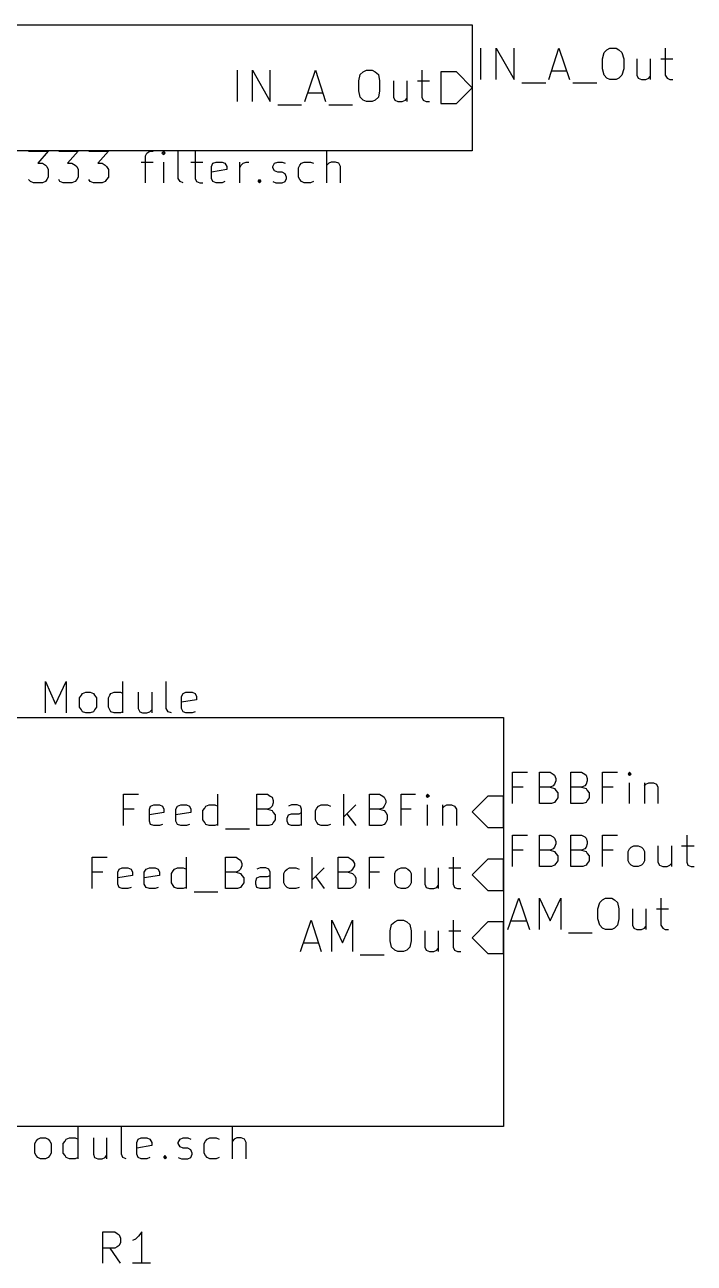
# Model space of a CAD drawing. Extents: x 0.4 to 11.3, y -7.9 to -0.4.
# Drawn here: x 3.489 to 4.553, y -4.367 to -2.4 of the extents above; entities that cross this region are included whole.
import ezdxf

# ---------------------------------------------------------------- set-up
doc = ezdxf.new("R2010")
doc.units = 0
doc.header["$MEASUREMENT"] = 0
for name, color, linetype in [('BLACK', 7, 'CONTINUOUS'), ('BROWN2', 54, 'CONTINUOUS'), ('CYAN2', 4, 'CONTINUOUS'), ('MAGENTA2', 6, 'CONTINUOUS')]:
    doc.layers.add(name, color=color, linetype=linetype)

msp = doc.modelspace()

# ---------------------------------------------------------------- linework, layer by layer
at = {"layer": 'BLACK', "linetype": 'CONTINUOUS'}
for p, q in [((4.214, -2.487), (4.214, -2.437)), ((4.238, -2.487), (4.238, -2.437)), ((4.238, -2.437), (4.267, -2.487)), ((4.267, -2.487), (4.267, -2.437)), ((4.322, -2.487), (4.338, -2.437)), ((4.338, -2.437), (4.355, -2.487)), ((4.414, -2.44), (4.419, -2.437)), ((4.419, -2.437), (4.429, -2.437)), ((4.429, -2.437), (4.433, -2.44)), ((4.507, -2.437), (4.507, -2.48)), ((4.407, -2.454), (4.41, -2.444)), ((4.407, -2.47), (4.407, -2.454)), ((4.41, -2.444), (4.414, -2.44)), ((4.433, -2.44), (4.438, -2.444)), ((4.438, -2.444), (4.441, -2.454)), ((4.441, -2.454), (4.441, -2.47)), ((4.462, -2.454), (4.462, -2.48)), ((4.483, -2.454), (4.483, -2.487)), ((4.5, -2.454), (4.519, -2.454)), ((4.326, -2.473), (4.35, -2.473)), ((4.41, -2.48), (4.407, -2.47)), ((4.441, -2.47), (4.438, -2.48)), ((4.279, -2.492), (4.317, -2.492)), ((4.36, -2.492), (4.398, -2.492)), ((4.414, -2.485), (4.41, -2.48)), ((4.419, -2.487), (4.414, -2.485)), ((4.429, -2.487), (4.419, -2.487)), ((4.433, -2.485), (4.429, -2.487)), ((4.438, -2.48), (4.433, -2.485)), ((4.462, -2.48), (4.464, -2.485)), ((4.464, -2.485), (4.469, -2.487)), ((4.469, -2.487), (4.476, -2.487)), ((4.476, -2.487), (4.481, -2.485)), ((4.481, -2.485), (4.483, -2.482)), ((4.507, -2.48), (4.51, -2.485)), ((4.51, -2.485), (4.514, -2.487)), ((4.514, -2.487), (4.519, -2.487)), ((3.495, -2.601), (3.526, -2.601)), ((3.526, -2.601), (3.51, -2.62)), ((3.543, -2.601), (3.574, -2.601)), ((3.574, -2.601), (3.557, -2.62)), ((3.591, -2.601), (3.622, -2.601)), ((3.622, -2.601), (3.605, -2.62)), ((3.681, -2.608), (3.683, -2.604)), ((3.681, -2.651), (3.681, -2.608)), ((3.683, -2.604), (3.688, -2.601)), ((3.688, -2.601), (3.693, -2.601)), ((3.71, -2.601), (3.707, -2.604)), ((3.707, -2.604), (3.71, -2.606)), ((3.712, -2.604), (3.71, -2.601)), ((3.71, -2.601), (3.71, -2.606)), ((3.71, -2.606), (3.712, -2.604)), ((3.733, -2.644), (3.733, -2.601)), ((3.76, -2.601), (3.76, -2.644)), ((3.969, -2.651), (3.969, -2.601)), ((3.51, -2.62), (3.517, -2.62)), ((3.517, -2.62), (3.522, -2.623)), ((3.522, -2.623), (3.524, -2.625)), ((3.524, -2.625), (3.526, -2.63)), ((3.526, -2.63), (3.526, -2.642)), ((3.557, -2.62), (3.564, -2.62)), ((3.564, -2.62), (3.569, -2.623)), ((3.569, -2.623), (3.572, -2.625)), ((3.572, -2.625), (3.574, -2.63)), ((3.574, -2.63), (3.574, -2.642)), ((3.605, -2.62), (3.612, -2.62)), ((3.612, -2.62), (3.617, -2.623)), ((3.617, -2.623), (3.619, -2.625)), ((3.619, -2.625), (3.622, -2.63)), ((3.622, -2.63), (3.622, -2.642)), ((3.674, -2.618), (3.693, -2.618)), ((3.71, -2.651), (3.71, -2.618)), ((3.753, -2.618), (3.772, -2.618)), ((3.786, -2.625), (3.788, -2.62)), ((3.786, -2.644), (3.786, -2.625)), ((3.81, -2.63), (3.786, -2.634)), ((3.788, -2.62), (3.793, -2.618)), ((3.793, -2.618), (3.803, -2.618)), ((3.803, -2.618), (3.807, -2.62)), ((3.807, -2.62), (3.81, -2.625)), ((3.81, -2.625), (3.81, -2.63)), ((3.831, -2.651), (3.831, -2.618)), ((3.831, -2.627), (3.833, -2.623)), ((3.833, -2.623), (3.836, -2.62)), ((3.836, -2.62), (3.841, -2.618)), ((3.841, -2.618), (3.845, -2.618)), ((3.883, -2.625), (3.886, -2.62)), ((3.883, -2.627), (3.883, -2.625)), ((3.886, -2.632), (3.883, -2.627)), ((3.886, -2.62), (3.891, -2.618)), ((3.891, -2.634), (3.886, -2.632)), ((3.891, -2.618), (3.898, -2.618)), ((3.898, -2.634), (3.891, -2.634)), ((3.898, -2.618), (3.903, -2.62)), ((3.903, -2.637), (3.898, -2.634)), ((3.924, -2.627), (3.926, -2.623)), ((3.924, -2.642), (3.924, -2.627)), ((3.926, -2.623), (3.929, -2.62)), ((3.929, -2.62), (3.933, -2.618)), ((3.933, -2.618), (3.943, -2.618)), ((3.943, -2.618), (3.948, -2.62)), ((3.972, -2.62), (3.969, -2.623)), ((3.976, -2.618), (3.972, -2.62)), ((3.983, -2.618), (3.976, -2.618)), ((3.988, -2.62), (3.983, -2.618)), ((3.991, -2.625), (3.988, -2.62)), ((3.991, -2.651), (3.991, -2.625)), ((3.498, -2.649), (3.495, -2.646)), ((3.503, -2.651), (3.498, -2.649)), ((3.517, -2.651), (3.503, -2.651)), ((3.522, -2.649), (3.517, -2.651)), ((3.524, -2.646), (3.522, -2.649)), ((3.526, -2.642), (3.524, -2.646)), ((3.545, -2.649), (3.543, -2.646)), ((3.55, -2.651), (3.545, -2.649)), ((3.564, -2.651), (3.55, -2.651)), ((3.569, -2.649), (3.564, -2.651)), ((3.572, -2.646), (3.569, -2.649)), ((3.574, -2.642), (3.572, -2.646)), ((3.593, -2.649), (3.591, -2.646)), ((3.598, -2.651), (3.593, -2.649)), ((3.612, -2.651), (3.598, -2.651)), ((3.617, -2.649), (3.612, -2.651)), ((3.619, -2.646), (3.617, -2.649)), ((3.622, -2.642), (3.619, -2.646)), ((3.736, -2.649), (3.733, -2.644)), ((3.741, -2.651), (3.736, -2.649)), ((3.76, -2.644), (3.762, -2.649)), ((3.762, -2.649), (3.767, -2.651)), ((3.767, -2.651), (3.772, -2.651)), ((3.788, -2.649), (3.786, -2.644)), ((3.793, -2.651), (3.788, -2.649)), ((3.803, -2.651), (3.793, -2.651)), ((3.807, -2.649), (3.803, -2.651)), ((3.86, -2.649), (3.862, -2.646)), ((3.862, -2.651), (3.86, -2.649)), ((3.862, -2.646), (3.864, -2.649)), ((3.862, -2.646), (3.862, -2.651)), ((3.864, -2.649), (3.862, -2.651)), ((3.883, -2.649), (3.888, -2.651)), ((3.888, -2.651), (3.898, -2.651)), ((3.898, -2.651), (3.903, -2.649)), ((3.905, -2.642), (3.903, -2.637)), ((3.903, -2.649), (3.905, -2.644)), ((3.905, -2.644), (3.905, -2.642)), ((3.926, -2.646), (3.924, -2.642)), ((3.929, -2.649), (3.926, -2.646)), ((3.933, -2.651), (3.929, -2.649)), ((3.943, -2.651), (3.933, -2.651)), ((3.948, -2.649), (3.943, -2.651)), ((3.522, -3.493), (3.522, -3.443)), ((3.522, -3.443), (3.538, -3.479)), ((3.538, -3.479), (3.555, -3.443)), ((3.555, -3.443), (3.555, -3.493)), ((3.581, -3.462), (3.586, -3.46)), ((3.586, -3.46), (3.593, -3.46)), ((3.593, -3.46), (3.598, -3.462)), ((3.626, -3.462), (3.631, -3.46)), ((3.631, -3.46), (3.641, -3.46)), ((3.641, -3.46), (3.645, -3.462)), ((3.645, -3.493), (3.645, -3.443)), ((3.669, -3.46), (3.669, -3.486)), ((3.691, -3.46), (3.691, -3.493)), ((3.714, -3.486), (3.714, -3.443)), ((3.741, -3.462), (3.745, -3.46)), ((3.745, -3.46), (3.755, -3.46)), ((3.755, -3.46), (3.76, -3.462)), ((3.576, -3.469), (3.579, -3.465)), ((3.576, -3.484), (3.576, -3.469)), ((3.579, -3.465), (3.581, -3.462)), ((3.598, -3.462), (3.6, -3.465)), ((3.6, -3.465), (3.603, -3.469)), ((3.603, -3.469), (3.603, -3.484)), ((3.622, -3.469), (3.624, -3.465)), ((3.622, -3.484), (3.622, -3.469)), ((3.624, -3.465), (3.626, -3.462)), ((3.738, -3.467), (3.741, -3.462)), ((3.738, -3.486), (3.738, -3.467)), ((3.762, -3.472), (3.738, -3.476)), ((3.76, -3.462), (3.762, -3.467)), ((3.762, -3.467), (3.762, -3.472)), ((3.579, -3.488), (3.576, -3.484)), ((3.581, -3.491), (3.579, -3.488)), ((3.586, -3.493), (3.581, -3.491)), ((3.593, -3.493), (3.586, -3.493)), ((3.598, -3.491), (3.593, -3.493)), ((3.6, -3.488), (3.598, -3.491)), ((3.603, -3.484), (3.6, -3.488)), ((3.624, -3.488), (3.622, -3.484)), ((3.626, -3.491), (3.624, -3.488)), ((3.631, -3.493), (3.626, -3.491)), ((3.641, -3.493), (3.631, -3.493)), ((3.645, -3.491), (3.641, -3.493)), ((3.669, -3.486), (3.672, -3.491)), ((3.672, -3.491), (3.676, -3.493)), ((3.676, -3.493), (3.683, -3.493)), ((3.683, -3.493), (3.688, -3.491)), ((3.688, -3.491), (3.691, -3.488)), ((3.717, -3.491), (3.714, -3.486)), ((3.722, -3.493), (3.717, -3.491)), ((3.741, -3.491), (3.738, -3.486)), ((3.745, -3.493), (3.741, -3.491)), ((3.755, -3.493), (3.745, -3.493)), ((3.76, -3.491), (3.755, -3.493)), ((4.264, -3.637), (4.264, -3.587)), ((4.264, -3.587), (4.288, -3.587)), ((4.307, -3.637), (4.307, -3.587)), ((4.307, -3.587), (4.324, -3.587)), ((4.324, -3.587), (4.329, -3.59)), ((4.329, -3.59), (4.331, -3.592)), ((4.331, -3.592), (4.333, -3.597)), ((4.333, -3.597), (4.333, -3.601)), ((4.357, -3.637), (4.357, -3.587)), ((4.357, -3.587), (4.374, -3.587)), ((4.374, -3.587), (4.379, -3.59)), ((4.379, -3.59), (4.381, -3.592)), ((4.381, -3.592), (4.383, -3.597)), ((4.383, -3.597), (4.383, -3.601)), ((4.407, -3.637), (4.407, -3.587)), ((4.407, -3.587), (4.431, -3.587)), ((4.45, -3.587), (4.448, -3.59)), ((4.448, -3.59), (4.45, -3.592)), ((4.453, -3.59), (4.45, -3.587)), ((4.45, -3.587), (4.45, -3.592)), ((4.45, -3.592), (4.453, -3.59)), ((4.281, -3.611), (4.264, -3.611)), ((4.324, -3.611), (4.307, -3.611)), ((4.329, -3.609), (4.324, -3.611)), ((4.324, -3.611), (4.331, -3.613)), ((4.331, -3.606), (4.329, -3.609)), ((4.333, -3.601), (4.331, -3.606)), ((4.331, -3.613), (4.333, -3.616)), ((4.333, -3.616), (4.336, -3.62)), ((4.374, -3.611), (4.357, -3.611)), ((4.379, -3.609), (4.374, -3.611)), ((4.374, -3.611), (4.381, -3.613)), ((4.381, -3.606), (4.379, -3.609)), ((4.383, -3.601), (4.381, -3.606)), ((4.381, -3.613), (4.383, -3.616)), ((4.383, -3.616), (4.386, -3.62)), ((4.424, -3.611), (4.407, -3.611)), ((4.45, -3.637), (4.45, -3.604)), ((4.474, -3.604), (4.474, -3.637)), ((4.474, -3.609), (4.476, -3.606)), ((4.476, -3.606), (4.481, -3.604)), ((4.481, -3.604), (4.488, -3.604)), ((4.488, -3.604), (4.493, -3.606)), ((4.493, -3.606), (4.495, -3.611)), ((4.495, -3.611), (4.495, -3.637)), ((4.326, -3.637), (4.307, -3.637)), ((4.331, -3.635), (4.326, -3.637)), ((4.333, -3.632), (4.331, -3.635)), ((4.336, -3.628), (4.333, -3.632)), ((4.336, -3.62), (4.336, -3.628)), ((4.376, -3.637), (4.357, -3.637)), ((4.381, -3.635), (4.376, -3.637)), ((4.383, -3.632), (4.381, -3.635)), ((4.386, -3.628), (4.383, -3.632)), ((4.386, -3.62), (4.386, -3.628)), ((4.264, -3.737), (4.264, -3.687)), ((4.264, -3.687), (4.288, -3.687)), ((4.307, -3.737), (4.307, -3.687)), ((4.307, -3.687), (4.324, -3.687)), ((4.324, -3.687), (4.329, -3.69)), ((4.329, -3.69), (4.331, -3.692)), ((4.331, -3.692), (4.333, -3.697)), ((4.333, -3.697), (4.333, -3.701)), ((4.357, -3.737), (4.357, -3.687)), ((4.357, -3.687), (4.374, -3.687)), ((4.374, -3.687), (4.379, -3.69)), ((4.379, -3.69), (4.381, -3.692)), ((4.381, -3.692), (4.383, -3.697)), ((4.383, -3.697), (4.383, -3.701)), ((4.407, -3.737), (4.407, -3.687)), ((4.407, -3.687), (4.431, -3.687)), ((4.541, -3.687), (4.541, -3.73)), ((4.281, -3.711), (4.264, -3.711)), ((4.324, -3.711), (4.307, -3.711)), ((4.329, -3.709), (4.324, -3.711)), ((4.324, -3.711), (4.331, -3.713)), ((4.331, -3.706), (4.329, -3.709)), ((4.333, -3.701), (4.331, -3.706)), ((4.331, -3.713), (4.333, -3.716)), ((4.333, -3.716), (4.336, -3.72)), ((4.374, -3.711), (4.357, -3.711)), ((4.379, -3.709), (4.374, -3.711)), ((4.374, -3.711), (4.381, -3.713)), ((4.381, -3.706), (4.379, -3.709)), ((4.383, -3.701), (4.381, -3.706)), ((4.381, -3.713), (4.383, -3.716)), ((4.383, -3.716), (4.386, -3.72)), ((4.424, -3.711), (4.407, -3.711)), ((4.448, -3.713), (4.45, -3.709)), ((4.448, -3.728), (4.448, -3.713)), ((4.45, -3.709), (4.453, -3.706)), ((4.453, -3.706), (4.457, -3.704)), ((4.457, -3.704), (4.464, -3.704)), ((4.464, -3.704), (4.469, -3.706)), ((4.469, -3.706), (4.472, -3.709)), ((4.472, -3.709), (4.474, -3.713)), ((4.474, -3.713), (4.474, -3.728)), ((4.495, -3.704), (4.495, -3.73)), ((4.517, -3.704), (4.517, -3.737)), ((4.533, -3.704), (4.553, -3.704)), ((4.326, -3.737), (4.307, -3.737)), ((4.331, -3.735), (4.326, -3.737)), ((4.333, -3.732), (4.331, -3.735)), ((4.336, -3.728), (4.333, -3.732)), ((4.336, -3.72), (4.336, -3.728)), ((4.376, -3.737), (4.357, -3.737)), ((4.381, -3.735), (4.376, -3.737)), ((4.383, -3.732), (4.381, -3.735)), ((4.386, -3.728), (4.383, -3.732)), ((4.386, -3.72), (4.386, -3.728)), ((4.45, -3.732), (4.448, -3.728)), ((4.453, -3.735), (4.45, -3.732)), ((4.457, -3.737), (4.453, -3.735)), ((4.464, -3.737), (4.457, -3.737)), ((4.469, -3.735), (4.464, -3.737)), ((4.472, -3.732), (4.469, -3.735)), ((4.474, -3.728), (4.472, -3.732)), ((4.495, -3.73), (4.498, -3.735)), ((4.498, -3.735), (4.503, -3.737)), ((4.503, -3.737), (4.51, -3.737)), ((4.51, -3.737), (4.514, -3.735)), ((4.514, -3.735), (4.517, -3.732)), ((4.541, -3.73), (4.543, -3.735)), ((4.543, -3.735), (4.548, -3.737)), ((4.548, -3.737), (4.553, -3.737)), ((4.257, -3.837), (4.274, -3.787)), ((4.274, -3.787), (4.291, -3.837)), ((4.307, -3.837), (4.307, -3.787)), ((4.307, -3.787), (4.324, -3.823)), ((4.324, -3.823), (4.341, -3.787)), ((4.341, -3.787), (4.341, -3.837)), ((4.4, -3.804), (4.403, -3.794)), ((4.403, -3.794), (4.407, -3.79)), ((4.407, -3.79), (4.412, -3.787)), ((4.412, -3.787), (4.422, -3.787)), ((4.422, -3.787), (4.426, -3.79)), ((4.426, -3.79), (4.431, -3.794)), ((4.431, -3.794), (4.433, -3.804)), ((4.5, -3.787), (4.5, -3.83)), ((4.4, -3.82), (4.4, -3.804)), ((4.433, -3.804), (4.433, -3.82)), ((4.455, -3.804), (4.455, -3.83)), ((4.476, -3.804), (4.476, -3.837)), ((4.493, -3.804), (4.512, -3.804)), ((4.262, -3.823), (4.286, -3.823)), ((4.403, -3.83), (4.4, -3.82)), ((4.407, -3.835), (4.403, -3.83)), ((4.412, -3.837), (4.407, -3.835)), ((4.426, -3.835), (4.422, -3.837)), ((4.431, -3.83), (4.426, -3.835)), ((4.433, -3.82), (4.431, -3.83)), ((4.455, -3.83), (4.457, -3.835)), ((4.457, -3.835), (4.462, -3.837)), ((4.469, -3.837), (4.474, -3.835)), ((4.474, -3.835), (4.476, -3.832)), ((4.5, -3.83), (4.503, -3.835)), ((4.503, -3.835), (4.507, -3.837)), ((4.353, -3.842), (4.391, -3.842)), ((4.422, -3.837), (4.412, -3.837)), ((4.462, -3.837), (4.469, -3.837)), ((4.507, -3.837), (4.512, -3.837)), ((3.507, -4.173), (3.51, -4.17)), ((3.51, -4.17), (3.514, -4.168)), ((3.514, -4.168), (3.522, -4.168)), ((3.522, -4.168), (3.526, -4.17)), ((3.526, -4.17), (3.529, -4.173)), ((3.553, -4.173), (3.555, -4.17)), ((3.555, -4.17), (3.56, -4.168)), ((3.56, -4.168), (3.569, -4.168)), ((3.569, -4.168), (3.574, -4.17)), ((3.574, -4.201), (3.574, -4.151)), ((3.598, -4.168), (3.598, -4.194)), ((3.619, -4.168), (3.619, -4.201)), ((3.643, -4.194), (3.643, -4.151)), ((3.667, -4.175), (3.669, -4.17)), ((3.669, -4.17), (3.674, -4.168)), ((3.674, -4.168), (3.683, -4.168)), ((3.683, -4.168), (3.688, -4.17)), ((3.688, -4.17), (3.691, -4.175)), ((3.733, -4.175), (3.736, -4.17)), ((3.736, -4.17), (3.741, -4.168)), ((3.741, -4.168), (3.748, -4.168)), ((3.748, -4.168), (3.753, -4.17)), ((3.776, -4.173), (3.779, -4.17)), ((3.779, -4.17), (3.783, -4.168)), ((3.783, -4.168), (3.793, -4.168)), ((3.793, -4.168), (3.798, -4.17)), ((3.819, -4.201), (3.819, -4.151)), ((3.822, -4.17), (3.819, -4.173)), ((3.826, -4.168), (3.822, -4.17)), ((3.833, -4.168), (3.826, -4.168)), ((3.838, -4.17), (3.833, -4.168)), ((3.841, -4.175), (3.838, -4.17)), ((3.505, -4.177), (3.507, -4.173)), ((3.505, -4.192), (3.505, -4.177)), ((3.529, -4.173), (3.531, -4.177)), ((3.531, -4.177), (3.531, -4.192)), ((3.55, -4.177), (3.553, -4.173)), ((3.55, -4.192), (3.55, -4.177)), ((3.667, -4.194), (3.667, -4.175)), ((3.691, -4.18), (3.667, -4.184)), ((3.691, -4.175), (3.691, -4.18)), ((3.733, -4.177), (3.733, -4.175)), ((3.736, -4.182), (3.733, -4.177)), ((3.741, -4.184), (3.736, -4.182)), ((3.748, -4.184), (3.741, -4.184)), ((3.753, -4.187), (3.748, -4.184)), ((3.755, -4.192), (3.753, -4.187)), ((3.774, -4.177), (3.776, -4.173)), ((3.774, -4.192), (3.774, -4.177)), ((3.841, -4.201), (3.841, -4.175)), ((3.507, -4.196), (3.505, -4.192)), ((3.51, -4.199), (3.507, -4.196)), ((3.514, -4.201), (3.51, -4.199)), ((3.522, -4.201), (3.514, -4.201)), ((3.526, -4.199), (3.522, -4.201)), ((3.529, -4.196), (3.526, -4.199)), ((3.531, -4.192), (3.529, -4.196)), ((3.553, -4.196), (3.55, -4.192)), ((3.555, -4.199), (3.553, -4.196)), ((3.56, -4.201), (3.555, -4.199)), ((3.569, -4.201), (3.56, -4.201)), ((3.574, -4.199), (3.569, -4.201)), ((3.598, -4.194), (3.6, -4.199)), ((3.6, -4.199), (3.605, -4.201)), ((3.605, -4.201), (3.612, -4.201)), ((3.612, -4.201), (3.617, -4.199)), ((3.617, -4.199), (3.619, -4.196)), ((3.645, -4.199), (3.643, -4.194)), ((3.65, -4.201), (3.645, -4.199)), ((3.669, -4.199), (3.667, -4.194)), ((3.674, -4.201), (3.669, -4.199)), ((3.683, -4.201), (3.674, -4.201)), ((3.688, -4.199), (3.683, -4.201)), ((3.71, -4.199), (3.712, -4.196)), ((3.712, -4.201), (3.71, -4.199)), ((3.712, -4.196), (3.714, -4.199)), ((3.712, -4.196), (3.712, -4.201)), ((3.714, -4.199), (3.712, -4.201)), ((3.733, -4.199), (3.738, -4.201)), ((3.738, -4.201), (3.748, -4.201)), ((3.748, -4.201), (3.753, -4.199)), ((3.753, -4.199), (3.755, -4.194)), ((3.755, -4.194), (3.755, -4.192)), ((3.776, -4.196), (3.774, -4.192)), ((3.779, -4.199), (3.776, -4.196)), ((3.783, -4.201), (3.779, -4.199)), ((3.793, -4.201), (3.783, -4.201)), ((3.798, -4.199), (3.793, -4.201))]:
    msp.add_line(p, q, dxfattribs=at)
at = {"layer": 'BROWN2', "linetype": 'CONTINUOUS'}
for p, q in [((3.827, -2.522), (3.827, -2.472)), ((3.851, -2.522), (3.851, -2.472)), ((3.851, -2.472), (3.879, -2.522)), ((3.879, -2.522), (3.879, -2.472)), ((3.934, -2.522), (3.951, -2.472)), ((3.951, -2.472), (3.967, -2.522)), ((4.022, -2.479), (4.027, -2.475)), ((4.027, -2.475), (4.032, -2.472)), ((4.032, -2.472), (4.041, -2.472)), ((4.041, -2.472), (4.046, -2.475)), ((4.046, -2.475), (4.051, -2.479)), ((4.12, -2.472), (4.12, -2.515)), ((4.175, -2.475), (4.15, -2.475)), ((4.15, -2.475), (4.15, -2.525)), ((4.2, -2.5), (4.175, -2.475)), ((4.02, -2.489), (4.022, -2.479)), ((4.02, -2.505), (4.02, -2.489)), ((4.051, -2.479), (4.053, -2.489)), ((4.053, -2.489), (4.053, -2.505)), ((4.075, -2.489), (4.075, -2.515)), ((4.096, -2.489), (4.096, -2.522)), ((4.113, -2.489), (4.132, -2.489)), ((3.939, -2.508), (3.963, -2.508)), ((4.022, -2.515), (4.02, -2.505)), ((4.027, -2.52), (4.022, -2.515)), ((4.051, -2.515), (4.046, -2.52)), ((4.053, -2.505), (4.051, -2.515)), ((4.075, -2.515), (4.077, -2.52)), ((4.094, -2.52), (4.096, -2.517)), ((4.12, -2.515), (4.122, -2.52)), ((4.175, -2.525), (4.2, -2.5)), ((3.891, -2.527), (3.929, -2.527)), ((3.972, -2.527), (4.01, -2.527)), ((4.032, -2.522), (4.027, -2.52)), ((4.041, -2.522), (4.032, -2.522)), ((4.046, -2.52), (4.041, -2.522)), ((4.077, -2.52), (4.082, -2.522)), ((4.082, -2.522), (4.089, -2.522)), ((4.089, -2.522), (4.094, -2.52)), ((4.122, -2.52), (4.127, -2.522)), ((4.127, -2.522), (4.132, -2.522)), ((4.15, -2.525), (4.175, -2.525)), ((3.646, -3.672), (3.646, -3.622)), ((3.646, -3.622), (3.67, -3.622)), ((3.796, -3.672), (3.796, -3.622)), ((3.858, -3.672), (3.858, -3.622)), ((3.858, -3.622), (3.875, -3.622)), ((3.875, -3.622), (3.879, -3.625)), ((3.879, -3.625), (3.882, -3.627)), ((3.882, -3.627), (3.884, -3.632)), ((3.884, -3.636), (3.882, -3.641)), ((3.884, -3.632), (3.884, -3.636)), ((3.996, -3.672), (3.996, -3.622)), ((4.037, -3.672), (4.037, -3.622)), ((4.037, -3.622), (4.053, -3.622)), ((4.053, -3.622), (4.058, -3.625)), ((4.058, -3.625), (4.06, -3.627)), ((4.06, -3.627), (4.063, -3.632)), ((4.063, -3.636), (4.06, -3.641)), ((4.063, -3.632), (4.063, -3.636)), ((4.087, -3.672), (4.087, -3.622)), ((4.087, -3.622), (4.11, -3.622)), ((4.129, -3.622), (4.127, -3.625)), ((4.127, -3.625), (4.129, -3.627)), ((4.132, -3.625), (4.129, -3.622)), ((4.129, -3.622), (4.129, -3.627)), ((4.129, -3.627), (4.132, -3.625)), ((4.225, -3.625), (4.2, -3.65)), ((4.25, -3.625), (4.225, -3.625)), ((4.25, -3.675), (4.25, -3.625)), ((3.663, -3.646), (3.646, -3.646)), ((3.687, -3.646), (3.689, -3.641)), ((3.687, -3.665), (3.687, -3.646)), ((3.71, -3.651), (3.687, -3.655)), ((3.689, -3.641), (3.694, -3.639)), ((3.694, -3.639), (3.703, -3.639)), ((3.703, -3.639), (3.708, -3.641)), ((3.708, -3.641), (3.71, -3.646)), ((3.71, -3.646), (3.71, -3.651)), ((3.729, -3.646), (3.732, -3.641)), ((3.729, -3.665), (3.729, -3.646)), ((3.753, -3.651), (3.729, -3.655)), ((3.732, -3.641), (3.737, -3.639)), ((3.737, -3.639), (3.746, -3.639)), ((3.746, -3.639), (3.751, -3.641)), ((3.751, -3.641), (3.753, -3.646)), ((3.753, -3.646), (3.753, -3.651)), ((3.772, -3.648), (3.775, -3.644)), ((3.772, -3.663), (3.772, -3.648)), ((3.775, -3.644), (3.777, -3.641)), ((3.777, -3.641), (3.782, -3.639)), ((3.782, -3.639), (3.791, -3.639)), ((3.791, -3.639), (3.796, -3.641)), ((3.875, -3.646), (3.858, -3.646)), ((3.879, -3.644), (3.875, -3.646)), ((3.875, -3.646), (3.882, -3.648)), ((3.882, -3.641), (3.879, -3.644)), ((3.882, -3.648), (3.884, -3.651)), ((3.884, -3.651), (3.887, -3.655)), ((3.887, -3.655), (3.887, -3.663)), ((3.906, -3.66), (3.908, -3.655)), ((3.913, -3.639), (3.908, -3.641)), ((3.908, -3.655), (3.913, -3.653)), ((3.922, -3.639), (3.913, -3.639)), ((3.913, -3.653), (3.925, -3.653)), ((3.927, -3.641), (3.922, -3.639)), ((3.925, -3.653), (3.929, -3.651)), ((3.929, -3.646), (3.927, -3.641)), ((3.929, -3.672), (3.929, -3.646)), ((3.951, -3.648), (3.953, -3.644)), ((3.951, -3.663), (3.951, -3.648)), ((3.953, -3.644), (3.956, -3.641)), ((3.956, -3.641), (3.96, -3.639)), ((3.96, -3.639), (3.97, -3.639)), ((3.97, -3.639), (3.975, -3.641)), ((4.015, -3.639), (3.996, -3.658)), ((4.001, -3.653), (4.015, -3.672)), ((4.053, -3.646), (4.037, -3.646)), ((4.058, -3.644), (4.053, -3.646)), ((4.053, -3.646), (4.06, -3.648)), ((4.06, -3.641), (4.058, -3.644)), ((4.06, -3.648), (4.063, -3.651)), ((4.063, -3.651), (4.065, -3.655)), ((4.065, -3.655), (4.065, -3.663)), ((4.103, -3.646), (4.087, -3.646)), ((4.129, -3.672), (4.129, -3.639)), ((4.153, -3.639), (4.153, -3.672)), ((4.153, -3.644), (4.156, -3.641)), ((4.156, -3.641), (4.16, -3.639)), ((4.16, -3.639), (4.167, -3.639)), ((4.167, -3.639), (4.172, -3.641)), ((4.172, -3.641), (4.175, -3.646)), ((4.175, -3.646), (4.175, -3.672)), ((4.2, -3.65), (4.225, -3.675)), ((3.689, -3.67), (3.687, -3.665)), ((3.694, -3.672), (3.689, -3.67)), ((3.703, -3.672), (3.694, -3.672)), ((3.708, -3.67), (3.703, -3.672)), ((3.732, -3.67), (3.729, -3.665)), ((3.737, -3.672), (3.732, -3.67)), ((3.746, -3.672), (3.737, -3.672)), ((3.751, -3.67), (3.746, -3.672)), ((3.775, -3.667), (3.772, -3.663)), ((3.777, -3.67), (3.775, -3.667)), ((3.782, -3.672), (3.777, -3.67)), ((3.791, -3.672), (3.782, -3.672)), ((3.796, -3.67), (3.791, -3.672)), ((3.808, -3.677), (3.846, -3.677)), ((3.877, -3.672), (3.858, -3.672)), ((3.882, -3.67), (3.877, -3.672)), ((3.884, -3.667), (3.882, -3.67)), ((3.887, -3.663), (3.884, -3.667)), ((3.906, -3.665), (3.906, -3.66)), ((3.908, -3.67), (3.906, -3.665)), ((3.913, -3.672), (3.908, -3.67)), ((3.925, -3.672), (3.913, -3.672)), ((3.929, -3.67), (3.925, -3.672)), ((3.953, -3.667), (3.951, -3.663)), ((3.956, -3.67), (3.953, -3.667)), ((3.96, -3.672), (3.956, -3.67)), ((3.97, -3.672), (3.96, -3.672)), ((3.975, -3.67), (3.97, -3.672)), ((4.056, -3.672), (4.037, -3.672)), ((4.06, -3.67), (4.056, -3.672)), ((4.063, -3.667), (4.06, -3.67)), ((4.065, -3.663), (4.063, -3.667)), ((4.225, -3.675), (4.25, -3.675)), ((3.596, -3.772), (3.596, -3.722)), ((3.596, -3.722), (3.62, -3.722)), ((3.746, -3.772), (3.746, -3.722)), ((3.808, -3.772), (3.808, -3.722)), ((3.808, -3.722), (3.825, -3.722)), ((3.825, -3.722), (3.829, -3.725)), ((3.829, -3.725), (3.832, -3.727)), ((3.832, -3.727), (3.834, -3.732)), ((3.834, -3.736), (3.832, -3.741)), ((3.834, -3.732), (3.834, -3.736)), ((3.946, -3.772), (3.946, -3.722)), ((3.987, -3.772), (3.987, -3.722)), ((3.987, -3.722), (4.003, -3.722)), ((4.003, -3.722), (4.008, -3.725)), ((4.008, -3.725), (4.01, -3.727)), ((4.01, -3.727), (4.013, -3.732)), ((4.013, -3.736), (4.01, -3.741)), ((4.013, -3.732), (4.013, -3.736)), ((4.037, -3.772), (4.037, -3.722)), ((4.037, -3.722), (4.06, -3.722)), ((4.17, -3.722), (4.17, -3.765)), ((4.225, -3.725), (4.2, -3.75)), ((4.25, -3.725), (4.225, -3.725)), ((4.25, -3.775), (4.25, -3.725)), ((3.613, -3.746), (3.596, -3.746)), ((3.637, -3.746), (3.639, -3.741)), ((3.637, -3.765), (3.637, -3.746)), ((3.66, -3.751), (3.637, -3.755)), ((3.639, -3.741), (3.644, -3.739)), ((3.644, -3.739), (3.653, -3.739)), ((3.653, -3.739), (3.658, -3.741)), ((3.658, -3.741), (3.66, -3.746)), ((3.66, -3.746), (3.66, -3.751)), ((3.679, -3.746), (3.682, -3.741)), ((3.679, -3.765), (3.679, -3.746)), ((3.703, -3.751), (3.679, -3.755)), ((3.682, -3.741), (3.687, -3.739)), ((3.687, -3.739), (3.696, -3.739)), ((3.696, -3.739), (3.701, -3.741)), ((3.701, -3.741), (3.703, -3.746)), ((3.703, -3.746), (3.703, -3.751)), ((3.722, -3.748), (3.725, -3.744)), ((3.722, -3.763), (3.722, -3.748)), ((3.725, -3.744), (3.727, -3.741)), ((3.727, -3.741), (3.732, -3.739)), ((3.732, -3.739), (3.741, -3.739)), ((3.741, -3.739), (3.746, -3.741)), ((3.825, -3.746), (3.808, -3.746)), ((3.829, -3.744), (3.825, -3.746)), ((3.825, -3.746), (3.832, -3.748)), ((3.832, -3.741), (3.829, -3.744)), ((3.832, -3.748), (3.834, -3.751)), ((3.834, -3.751), (3.837, -3.755)), ((3.837, -3.755), (3.837, -3.763)), ((3.856, -3.76), (3.858, -3.755)), ((3.863, -3.739), (3.858, -3.741)), ((3.858, -3.755), (3.863, -3.753)), ((3.872, -3.739), (3.863, -3.739)), ((3.863, -3.753), (3.875, -3.753)), ((3.877, -3.741), (3.872, -3.739)), ((3.875, -3.753), (3.879, -3.751)), ((3.879, -3.746), (3.877, -3.741)), ((3.879, -3.772), (3.879, -3.746)), ((3.901, -3.748), (3.903, -3.744)), ((3.901, -3.763), (3.901, -3.748)), ((3.903, -3.744), (3.906, -3.741)), ((3.906, -3.741), (3.91, -3.739)), ((3.91, -3.739), (3.92, -3.739)), ((3.92, -3.739), (3.925, -3.741)), ((3.965, -3.739), (3.946, -3.758)), ((3.951, -3.753), (3.965, -3.772)), ((4.003, -3.746), (3.987, -3.746)), ((4.008, -3.744), (4.003, -3.746)), ((4.003, -3.746), (4.01, -3.748)), ((4.01, -3.741), (4.008, -3.744)), ((4.01, -3.748), (4.013, -3.751)), ((4.013, -3.751), (4.015, -3.755)), ((4.015, -3.755), (4.015, -3.763)), ((4.053, -3.746), (4.037, -3.746)), ((4.077, -3.748), (4.079, -3.744)), ((4.077, -3.763), (4.077, -3.748)), ((4.079, -3.744), (4.082, -3.741)), ((4.082, -3.741), (4.087, -3.739)), ((4.087, -3.739), (4.094, -3.739)), ((4.094, -3.739), (4.098, -3.741)), ((4.098, -3.741), (4.101, -3.744)), ((4.101, -3.744), (4.103, -3.748)), ((4.103, -3.748), (4.103, -3.763)), ((4.125, -3.739), (4.125, -3.765)), ((4.146, -3.739), (4.146, -3.772)), ((4.163, -3.739), (4.182, -3.739)), ((4.2, -3.75), (4.225, -3.775)), ((3.639, -3.77), (3.637, -3.765)), ((3.644, -3.772), (3.639, -3.77)), ((3.653, -3.772), (3.644, -3.772)), ((3.658, -3.77), (3.653, -3.772)), ((3.682, -3.77), (3.679, -3.765)), ((3.687, -3.772), (3.682, -3.77)), ((3.696, -3.772), (3.687, -3.772)), ((3.701, -3.77), (3.696, -3.772)), ((3.725, -3.767), (3.722, -3.763)), ((3.727, -3.77), (3.725, -3.767)), ((3.732, -3.772), (3.727, -3.77)), ((3.741, -3.772), (3.732, -3.772)), ((3.746, -3.77), (3.741, -3.772)), ((3.827, -3.772), (3.808, -3.772)), ((3.832, -3.77), (3.827, -3.772)), ((3.834, -3.767), (3.832, -3.77)), ((3.837, -3.763), (3.834, -3.767)), ((3.856, -3.765), (3.856, -3.76)), ((3.858, -3.77), (3.856, -3.765)), ((3.863, -3.772), (3.858, -3.77)), ((3.875, -3.772), (3.863, -3.772)), ((3.879, -3.77), (3.875, -3.772)), ((3.903, -3.767), (3.901, -3.763)), ((3.906, -3.77), (3.903, -3.767)), ((3.91, -3.772), (3.906, -3.77)), ((3.92, -3.772), (3.91, -3.772)), ((3.925, -3.77), (3.92, -3.772)), ((4.006, -3.772), (3.987, -3.772)), ((4.01, -3.77), (4.006, -3.772)), ((4.013, -3.767), (4.01, -3.77)), ((4.015, -3.763), (4.013, -3.767)), ((4.079, -3.767), (4.077, -3.763)), ((4.082, -3.77), (4.079, -3.767)), ((4.087, -3.772), (4.082, -3.77)), ((4.094, -3.772), (4.087, -3.772)), ((4.098, -3.77), (4.094, -3.772)), ((4.101, -3.767), (4.098, -3.77)), ((4.103, -3.763), (4.101, -3.767)), ((4.125, -3.765), (4.127, -3.77)), ((4.127, -3.77), (4.132, -3.772)), ((4.132, -3.772), (4.139, -3.772)), ((4.139, -3.772), (4.144, -3.77)), ((4.144, -3.77), (4.146, -3.767)), ((4.17, -3.765), (4.172, -3.77)), ((4.172, -3.77), (4.177, -3.772)), ((4.177, -3.772), (4.182, -3.772)), ((4.225, -3.775), (4.25, -3.775)), ((3.758, -3.777), (3.796, -3.777)), ((3.927, -3.872), (3.944, -3.822)), ((3.944, -3.822), (3.96, -3.872)), ((3.977, -3.872), (3.977, -3.822)), ((3.977, -3.822), (3.994, -3.858)), ((3.994, -3.858), (4.01, -3.822)), ((4.01, -3.822), (4.01, -3.872)), ((4.07, -3.839), (4.072, -3.829)), ((4.072, -3.829), (4.077, -3.825)), ((4.077, -3.825), (4.082, -3.822)), ((4.082, -3.822), (4.091, -3.822)), ((4.091, -3.822), (4.096, -3.825)), ((4.096, -3.825), (4.101, -3.829)), ((4.101, -3.829), (4.103, -3.839)), ((4.17, -3.822), (4.17, -3.865)), ((4.225, -3.825), (4.2, -3.85)), ((4.25, -3.825), (4.225, -3.825)), ((4.25, -3.875), (4.25, -3.825)), ((4.07, -3.855), (4.07, -3.839)), ((4.072, -3.865), (4.07, -3.855)), ((4.103, -3.855), (4.101, -3.865)), ((4.103, -3.839), (4.103, -3.855)), ((4.125, -3.839), (4.125, -3.865)), ((4.146, -3.839), (4.146, -3.872)), ((4.163, -3.839), (4.182, -3.839)), ((4.2, -3.85), (4.225, -3.875)), ((3.932, -3.858), (3.956, -3.858)), ((4.077, -3.87), (4.072, -3.865)), ((4.082, -3.872), (4.077, -3.87)), ((4.091, -3.872), (4.082, -3.872)), ((4.096, -3.87), (4.091, -3.872)), ((4.101, -3.865), (4.096, -3.87)), ((4.125, -3.865), (4.127, -3.87)), ((4.127, -3.87), (4.132, -3.872)), ((4.132, -3.872), (4.139, -3.872)), ((4.139, -3.872), (4.144, -3.87)), ((4.144, -3.87), (4.146, -3.867)), ((4.17, -3.865), (4.172, -3.87)), ((4.172, -3.87), (4.177, -3.872)), ((4.177, -3.872), (4.182, -3.872)), ((4.022, -3.877), (4.06, -3.877)), ((4.225, -3.875), (4.25, -3.875))]:
    msp.add_line(p, q, dxfattribs=at)
at = {"layer": 'CYAN2', "linetype": 'CONTINUOUS'}
for p, q in [((3.613, -4.367), (3.613, -4.317)), ((3.613, -4.317), (3.632, -4.317)), ((3.632, -4.317), (3.636, -4.32)), ((3.636, -4.32), (3.639, -4.322)), ((3.639, -4.322), (3.641, -4.327)), ((3.641, -4.327), (3.641, -4.334)), ((3.67, -4.324), (3.665, -4.329)), ((3.675, -4.317), (3.67, -4.324)), ((3.675, -4.367), (3.675, -4.317)), ((3.632, -4.343), (3.613, -4.343)), ((3.641, -4.367), (3.625, -4.343)), ((3.636, -4.341), (3.632, -4.343)), ((3.639, -4.339), (3.636, -4.341)), ((3.641, -4.334), (3.639, -4.339)), ((3.665, -4.329), (3.66, -4.331)), ((3.689, -4.367), (3.66, -4.367))]:
    msp.add_line(p, q, dxfattribs=at)
at = {"layer": 'MAGENTA2', "linetype": 'CONTINUOUS'}
for p, q in [((3.1, -2.4), (4.2, -2.4)), ((4.2, -2.4), (4.2, -2.6)), ((4.2, -2.6), (3.1, -2.6)), ((3.1, -3.5), (4.25, -3.5)), ((4.25, -3.5), (4.25, -4.15)), ((4.25, -4.15), (3.1, -4.15))]:
    msp.add_line(p, q, dxfattribs=at)

doc.saveas('drawing.dxf')
